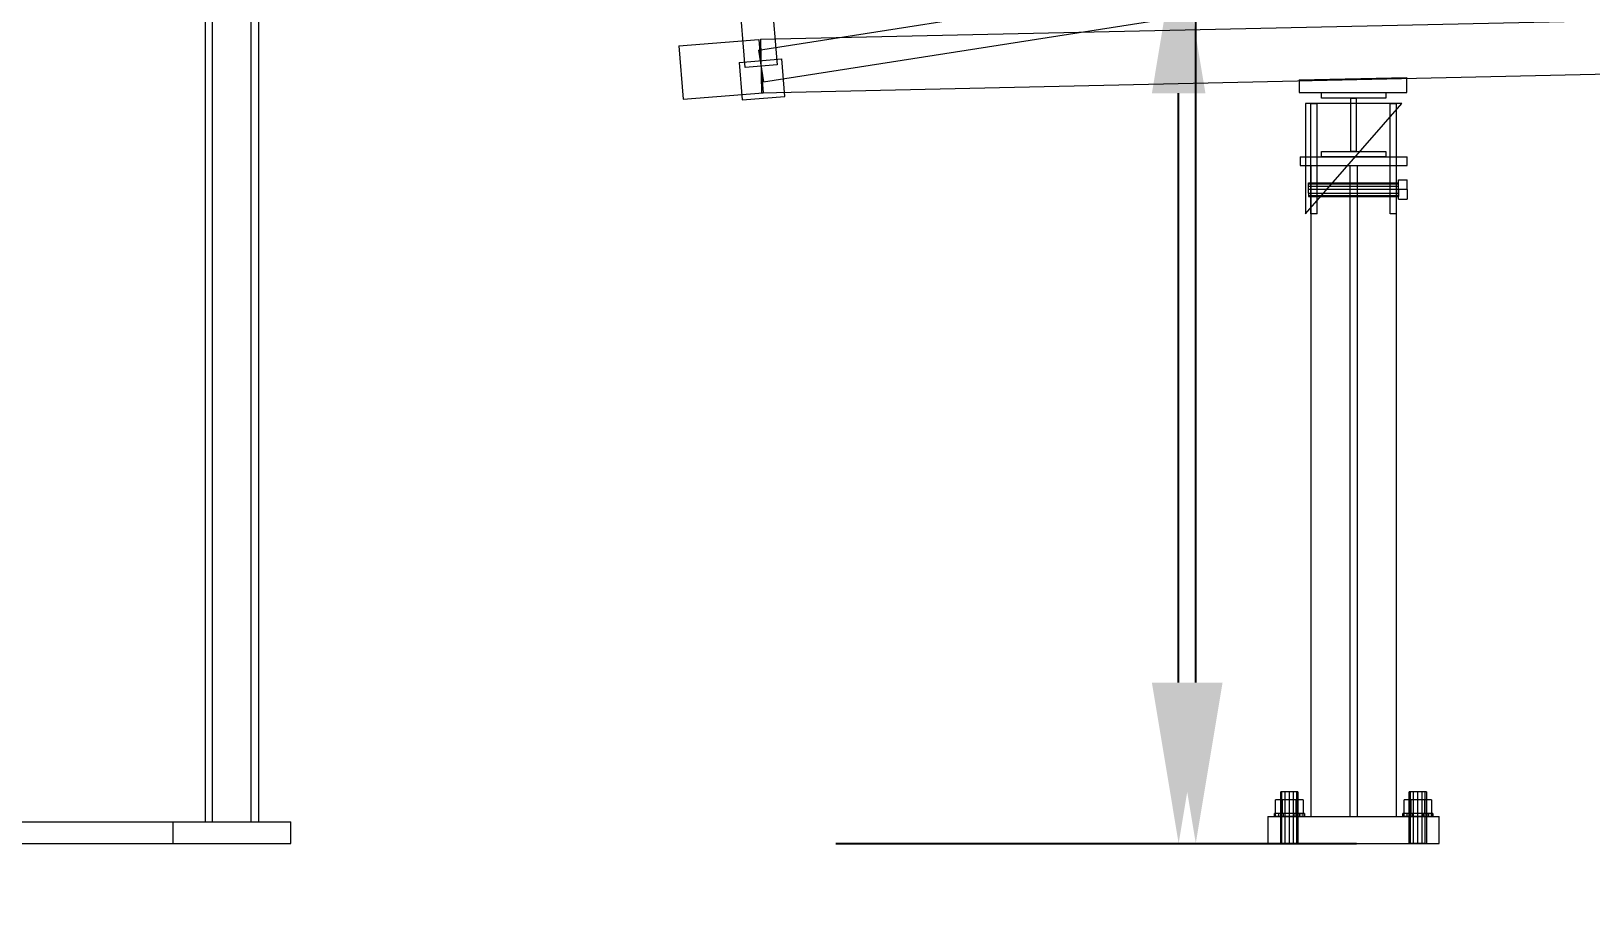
# Model space of a CAD drawing. Header units: millimetres. Extents: x -1970 to 34302, y -65268 to 6837.
# Drawn here: x 26941 to 28397, y -68 to 758 of the extents above; entities that cross this region are included whole.
import ezdxf

# ---------------------------------------------------------------- set-up
doc = ezdxf.new("R2010")
doc.units = ezdxf.units.MM
for name, color, linetype, lineweight in [('COTAS_P', 1, 'Continuous', 0), ('lateral_C05', 7, 'Continuous', 0), ('lateral_C07', 7, 'Continuous', 0)]:
    doc.layers.add(name, color=color, linetype=linetype, lineweight=lineweight)
doc.dimstyles.new('R19_100', dxfattribs={"dimtxt": 250, "dimasz": 150, "dimexe": 150, "dimexo": 80, "dimgap": 100, "dimtad": 1, "dimtih": 1, "dimtoh": 1, "dimdsep": 46, "dimcen": 0.09, "dimadec": 0, "dimazin": 0, "dimtfac": 1, "dimtdec": 4, "dimtofl": 0, "dimtmove": 0, "dimatfit": 3, "dimfxl": 1, "dimtolj": 1, "dimtzin": 0, "dimarcsym": 0})

# ---------------------------------------------------------------- blocks, each defined once
blk = doc.blocks.new('*D8')
at = {"layer": 'COTAS_P', "color": 0, "lineweight": -2, "transparency": 16777216}
for p, q in [((27708.2, 1182), (28178.2, 1182)), ((28028.2, 150), (28028.2, 1032)), ((27708.2, 0), (28178.2, 0))]:
    blk.add_line(p, q, dxfattribs=at)
at = {"layer": 'COTAS_P', "color": 0, "transparency": 16777216}
for points in [[(28003.2, 1032), (28053.2, 1032), (28028.2, 1182)], [(28003.2, 150), (28053.2, 150), (28028.2, 0)]]:
    blk.add_solid(points, dxfattribs=at)
at = {"layer": 'Defpoints', "color": 0, "transparency": 16777216}
for p in [(27628.2, 1182), (28028.2, 1182), (27628.2, 0)]:
    blk.add_point(p, dxfattribs=at)
blk = doc.blocks.new('*D10')
at = {"layer": 'COTAS_P', "color": 0, "lineweight": -2, "transparency": 16777216}
for p, q in [((27692.2, 850), (28162.2, 850)), ((28012.2, 150), (28012.2, 700)), ((27692.2, 0), (28162.2, 0))]:
    blk.add_line(p, q, dxfattribs=at)
at = {"layer": 'COTAS_P', "color": 0, "transparency": 16777216}
for points in [[(27987.2, 700), (28037.2, 700), (28012.2, 850)], [(27987.2, 150), (28037.2, 150), (28012.2, 0)]]:
    blk.add_solid(points, dxfattribs=at)
at = {"layer": 'Defpoints', "color": 0, "transparency": 16777216}
for p in [(27612.2, 850), (28012.2, 850), (27612.2, 0)]:
    blk.add_point(p, dxfattribs=at)
blk = doc.blocks.new('*D22')
at = {"layer": 'COTAS_P', "color": 0, "lineweight": -2, "transparency": 16777216}
for p, q in [((112.7, -80), (112.7, -2650)), ((34302.1, -80), (34302.1, -2650)), ((262.7, -2500), (34152.1, -2500))]:
    blk.add_line(p, q, dxfattribs=at)
at = {"layer": 'COTAS_P', "color": 0, "transparency": 16777216}
for points in [[(262.7, -2475), (262.7, -2525), (112.7, -2500)], [(34152.1, -2475), (34152.1, -2525), (34302.1, -2500)]]:
    blk.add_solid(points, dxfattribs=at)
at = {"layer": 'Defpoints', "color": 0, "transparency": 16777216}
for p in [(112.7, 0), (34302.1, 0), (34302.1, -2500)]:
    blk.add_point(p, dxfattribs=at)

msp = doc.modelspace()

# ---------------------------------------------------------------- linework, layer by layer
at = {"layer": 'lateral_C05'}
for p, q in [((27103.187, 970), (27103.187, 20)), ((27110.187, 20), (27110.187, 970)), ((27146.187, 20), (27146.187, 970)), ((27153.187, 20), (27153.187, 970)), ((25203.187, 20), (27183.187, 20)), ((27073.187, 20), (27183.187, 20)), ((27073.187, 20), (27073.187, 0)), ((27103.187, 20), (27110.187, 20)), ((27110.187, 20), (27146.187, 20)), ((27146.187, 20), (27153.187, 20)), ((27183.187, 0), (27183.187, 20)), ((25203.187, 0), (27183.187, 0)), ((27073.187, 0), (27183.187, 0))]:
    msp.add_line(p, q, dxfattribs=at)
at = {"layer": 'lateral_C07'}
for p, q in [((27619.922, 740.224), (28808.79, 926.484)), ((27624.566, 710.586), (28813.434, 896.846)), ((27629.954, 816.32), (27637.195, 726.612)), ((27607.293, 724.198), (27600.051, 813.907)), ((27621.687, 750.399), (28823.429, 777.178)), ((27545.476, 744.29), (27620.233, 750.324)), ((27545.476, 744.29), (27549.499, 694.452)), ((27620.233, 750.324), (27624.256, 700.486)), ((27621.687, 750.399), (27622.801, 700.411)), ((27601.907, 728.78), (27641.777, 731.998)), ((27601.907, 728.78), (27604.723, 693.893)), ((27619.922, 740.224), (27624.566, 710.586)), ((27644.593, 697.112), (27641.777, 731.998)), ((27637.195, 726.612), (27607.293, 724.198)), ((27622.801, 700.411), (28824.543, 727.19)), ((28124.741, 712.595), (28225.212, 714.834)), ((28225.212, 700.595), (28225.212, 714.834)), ((27549.499, 694.452), (27624.256, 700.486)), ((28124.741, 712.595), (28124.741, 700.595)), ((28124.741, 700.595), (28225.212, 700.595)), ((28145.57, 695.595), (28145.57, 700.595)), ((28145.57, 700.595), (28205.57, 700.595)), ((28205.57, 700.595), (28205.57, 695.595)), ((27604.723, 693.893), (27644.593, 697.112)), ((28130.57, 587.595), (28220.57, 690.595)), ((28220.57, 690.595), (28130.57, 690.595)), ((28130.57, 690.595), (28130.57, 587.595)), ((28135.57, 587.595), (28135.57, 690.595)), ((28135.57, 690.595), (28141.57, 690.595)), ((28141.57, 587.595), (28141.57, 690.595)), ((28205.57, 695.595), (28145.57, 695.595)), ((28173.07, 645.595), (28173.07, 695.595)), ((28173.07, 695.595), (28178.07, 695.595)), ((28178.07, 695.595), (28178.07, 645.595)), ((28209.57, 587.595), (28209.57, 690.595)), ((28209.57, 690.595), (28215.57, 690.595)), ((28215.57, 587.595), (28215.57, 690.595)), ((28145.57, 640.595), (28145.57, 645.595)), ((28145.57, 645.595), (28205.57, 645.595)), ((28178.07, 645.595), (28173.07, 645.595)), ((28205.57, 645.595), (28205.57, 640.595)), ((28125.57, 640.595), (28225.57, 640.595)), ((28125.57, 640.595), (28125.57, 632.595)), ((28125.57, 632.595), (28225.57, 632.595)), ((28135.57, 632.595), (28215.57, 632.595)), ((28135.57, 632.595), (28135.57, 25)), ((28205.57, 640.595), (28145.57, 640.595)), ((28172.07, 632.595), (28179.07, 632.595)), ((28172.07, 632.595), (28172.07, 25)), ((28179.07, 25), (28179.07, 632.595)), ((28215.57, 25), (28215.57, 632.595)), ((28225.57, 632.595), (28225.57, 640.595)), ((28133.57, 615.637), (28133.57, 616.495)), ((28133.57, 616.495), (28217.57, 616.495)), ((28133.57, 613.295), (28133.57, 615.637)), ((28133.57, 615.637), (28217.57, 615.637)), ((28133.57, 610.095), (28133.57, 613.295)), ((28133.57, 613.295), (28217.57, 613.295)), ((28217.57, 610.095), (28217.57, 619.102)), ((28217.57, 619.102), (28225.57, 619.102)), ((28217.57, 615.637), (28217.57, 616.495)), ((28217.57, 613.295), (28217.57, 615.637)), ((28217.57, 610.095), (28217.57, 613.295)), ((28225.57, 610.095), (28225.57, 619.102)), ((28133.57, 606.895), (28133.57, 610.095)), ((28217.57, 610.095), (28133.57, 610.095)), ((28133.57, 606.895), (28133.57, 604.552)), ((28133.57, 606.895), (28217.57, 606.895)), ((28133.57, 604.552), (28133.57, 603.695)), ((28133.57, 604.552), (28217.57, 604.552)), ((28133.57, 603.695), (28217.57, 603.695)), ((28217.57, 610.095), (28217.57, 606.895)), ((28217.57, 601.088), (28217.57, 610.095)), ((28225.57, 610.095), (28217.57, 610.095)), ((28217.57, 606.895), (28217.57, 604.552)), ((28217.57, 604.552), (28217.57, 603.695)), ((28217.57, 601.088), (28225.57, 601.088)), ((28225.57, 610.095), (28225.57, 601.088)), ((28141.57, 587.595), (28135.57, 587.595)), ((28215.57, 587.595), (28209.57, 587.595)), ((28108.642, 48), (28107.57, 48)), ((28107.57, 0), (28107.57, 48)), ((28111.57, 48), (28108.642, 48)), ((28108.642, 0), (28108.642, 48)), ((28115.57, 48), (28111.57, 48)), ((28111.57, 0), (28111.57, 48)), ((28119.57, 48), (28115.57, 48)), ((28115.57, 0), (28115.57, 48)), ((28122.498, 48), (28119.57, 48)), ((28119.57, 0), (28119.57, 48)), ((28123.57, 48), (28122.498, 48)), ((28122.498, 0), (28122.498, 48)), ((28123.57, 48), (28123.57, 0)), ((28228.642, 48), (28227.57, 48)), ((28227.57, 0), (28227.57, 48)), ((28231.57, 48), (28228.642, 48)), ((28228.642, 0), (28228.642, 48)), ((28235.57, 48), (28231.57, 48)), ((28231.57, 0), (28231.57, 48)), ((28239.57, 48), (28235.57, 48)), ((28235.57, 0), (28235.57, 48)), ((28242.498, 48), (28239.57, 48)), ((28239.57, 0), (28239.57, 48)), ((28243.57, 48), (28242.498, 48)), ((28242.498, 0), (28242.498, 48)), ((28243.57, 48), (28243.57, 0)), ((28109.17, 40.8), (28102.77, 40.8)), ((28102.77, 28), (28102.77, 40.8)), ((28121.97, 40.8), (28109.17, 40.8)), ((28109.17, 28), (28109.17, 40.8)), ((28128.37, 40.8), (28121.97, 40.8)), ((28121.97, 28), (28121.97, 40.8)), ((28128.37, 40.8), (28128.37, 28)), ((28229.17, 40.8), (28222.77, 40.8)), ((28222.77, 28), (28222.77, 40.8)), ((28241.97, 40.8), (28229.17, 40.8)), ((28229.17, 28), (28229.17, 40.8)), ((28248.37, 40.8), (28241.97, 40.8)), ((28241.97, 28), (28241.97, 40.8)), ((28248.37, 40.8), (28248.37, 28)), ((28095.57, 25), (28255.57, 25)), ((28095.57, 25), (28095.57, 0)), ((28102.636, 28), (28101.57, 28)), ((28101.57, 25), (28101.57, 28)), ((28102.636, 25), (28101.57, 25)), ((28105.671, 28), (28102.636, 28)), ((28102.636, 25), (28102.636, 28)), ((28105.671, 25), (28102.636, 25)), ((28109.17, 28), (28102.77, 28)), ((28110.212, 28), (28105.671, 28)), ((28105.671, 25), (28105.671, 28)), ((28110.212, 25), (28105.671, 25)), ((28121.97, 28), (28109.17, 28)), ((28115.57, 28), (28110.212, 28)), ((28110.212, 25), (28110.212, 28)), ((28115.57, 25), (28110.212, 25)), ((28120.928, 28), (28115.57, 28)), ((28115.57, 25), (28115.57, 28)), ((28120.928, 25), (28115.57, 25)), ((28125.47, 28), (28120.928, 28)), ((28120.928, 25), (28120.928, 28)), ((28125.47, 25), (28120.928, 25)), ((28121.97, 28), (28128.37, 28)), ((28128.504, 28), (28125.47, 28)), ((28125.47, 25), (28125.47, 28)), ((28128.504, 25), (28125.47, 25)), ((28129.57, 28), (28128.504, 28)), ((28128.504, 25), (28128.504, 28)), ((28128.504, 25), (28129.57, 25)), ((28129.57, 28), (28129.57, 25)), ((28135.57, 25), (28215.57, 25)), ((28172.07, 25), (28179.07, 25)), ((28222.636, 28), (28221.57, 28)), ((28221.57, 25), (28221.57, 28)), ((28222.636, 25), (28221.57, 25)), ((28225.671, 28), (28222.636, 28)), ((28222.636, 25), (28222.636, 28)), ((28225.671, 25), (28222.636, 25)), ((28229.17, 28), (28222.77, 28)), ((28230.212, 28), (28225.671, 28)), ((28225.671, 25), (28225.671, 28)), ((28230.212, 25), (28225.671, 25)), ((28241.97, 28), (28229.17, 28)), ((28235.57, 28), (28230.212, 28)), ((28230.212, 25), (28230.212, 28)), ((28235.57, 25), (28230.212, 25)), ((28240.928, 28), (28235.57, 28)), ((28235.57, 25), (28235.57, 28)), ((28240.928, 25), (28235.57, 25)), ((28245.47, 28), (28240.928, 28)), ((28240.928, 25), (28240.928, 28)), ((28245.47, 25), (28240.928, 25)), ((28241.97, 28), (28248.37, 28)), ((28248.504, 28), (28245.47, 28)), ((28245.47, 25), (28245.47, 28)), ((28248.504, 25), (28245.47, 25)), ((28249.57, 28), (28248.504, 28)), ((28248.504, 25), (28248.504, 28)), ((28248.504, 25), (28249.57, 25)), ((28249.57, 28), (28249.57, 25)), ((28255.57, 0), (28255.57, 25)), ((28095.57, 0), (28255.57, 0)), ((28108.642, 0), (28107.57, 0)), ((28111.57, 0), (28108.642, 0)), ((28115.57, 0), (28111.57, 0)), ((28119.57, 0), (28115.57, 0)), ((28122.498, 0), (28119.57, 0)), ((28122.498, 0), (28123.57, 0)), ((28228.642, 0), (28227.57, 0)), ((28231.57, 0), (28228.642, 0)), ((28235.57, 0), (28231.57, 0)), ((28239.57, 0), (28235.57, 0)), ((28242.498, 0), (28239.57, 0)), ((28242.498, 0), (28243.57, 0))]:
    msp.add_line(p, q, dxfattribs=at)

# ---------------------------------------------------------------- dimensions: what is measured, and where the dimension line sits
at = {"layer": 'COTAS_P'}
for p1, p2, distance, picture, middle in [((27628.187, 0), (27628.187, 1182), -400, '*D8', (28028.187, 591)), ((27612.187, 0), (27612.187, 850), -400, '*D10', (28012.187, 425)), ((112.7, 0), (34302.083, 0), -2500, '*D22', (17207.392, -2500))]:
    dim = msp.add_aligned_dim(p1=p1, p2=p2, distance=distance, text='<> P', dimstyle='R19_100', dxfattribs=at)
    dim.commit()
    dim.dimension.update_dxf_attribs({"geometry": picture, "text_midpoint": middle})

doc.saveas('drawing.dxf')
